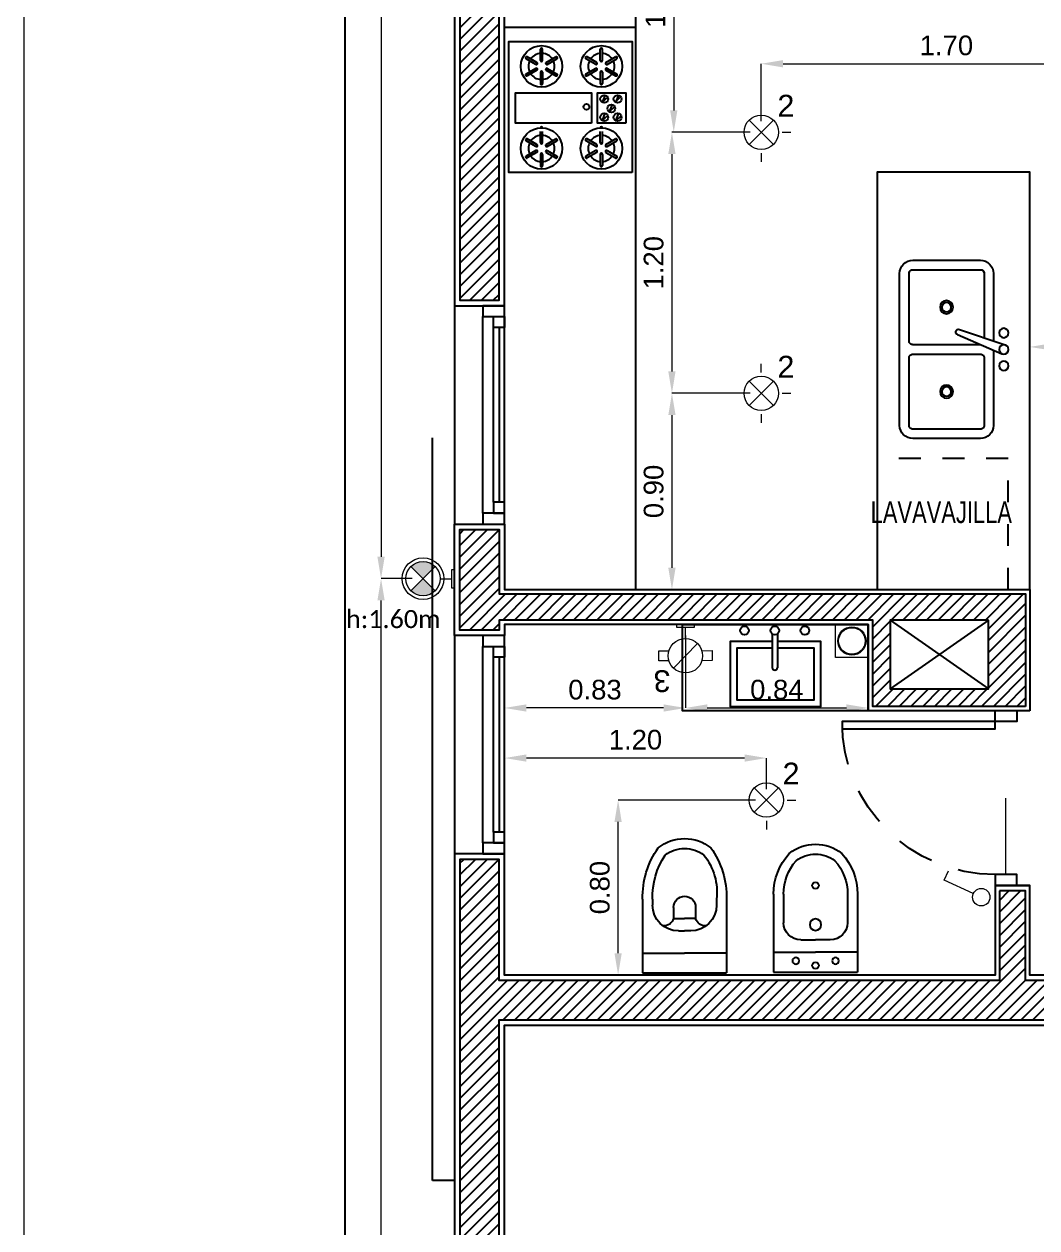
# Model space of a CAD drawing. Header units: millimetres. Extents: x 430 to 1353, y -204 to 152.
# Drawn here: x 430.02 to 434.66, y -58.52 to -53 of the extents above; entities that cross this region are included whole.
import ezdxf

# ---------------------------------------------------------------- set-up
doc = ezdxf.new("R2010")
doc.units = ezdxf.units.MM
doc.linetypes.add('DASHED', pattern=[0.3, 0.17, -0.13])
doc.linetypes.add('HIDDENX3', pattern=[0.15, 0.1, -0.05])
doc.layers.get('0').update_dxf_attribs({"color": 250})
doc.layers.get('Defpoints').update_dxf_attribs({"color": 252})
for name, color, linetype in [('AN - Texto 1-25', 252, 'Continuous'), ('AR - Carpinteria', 252, 'Continuous'), ('AR - Equipamiento Fijo', 252, 'Continuous'), ('AR - Ht', 252, 'Continuous'), ('AR - Proyeccion', 252, 'DASHED'), ('AR - Vista 05', 252, 'Continuous'), ('AR - Vista 1', 252, 'Continuous'), ('AR - Vista 4', 252, 'Continuous'), ('AR_Vista 1', 252, 'Continuous'), ('ER-AA', 252, 'HIDDENX3')]:
    doc.layers.add(name, color=color, linetype=linetype)
for name, color, linetype, lineweight in [('ND-Apliques', 1, 'Continuous', 15), ('ND-Cotas', 252, 'Continuous', 9), ('ND-GLOBAL_Notas', 252, 'Continuous', 9), ('ND-Llaves', 92, 'Continuous', 9)]:
    doc.layers.add(name, color=color, linetype=linetype, lineweight=lineweight)
doc.styles.add('50-TXT', font='GOTHIC.TTF', dxfattribs={"width": 0.75, "height": 0.1})
doc.styles.add('Cota General 1 50', font='arial.ttf')
doc.styles.add('IMPLANTACION', font='arial.ttf', dxfattribs={"height": 0.3})
doc.styles.get("Standard").update_dxf_attribs({"font": 'arial.ttf'})
doc.dimstyles.new('Copia de Cota General 1 50 ND', dxfattribs={"dimtxt": 0.09, "dimasz": 0.1, "dimexe": 0, "dimexo": 0.05, "dimgap": 0.0375, "dimtad": 1, "dimzin": 0, "dimdsep": 46, "dimtxsty": 'Cota General 1 50', "dimcen": 0.225, "dimdle": 0.1, "dimclrd": 256, "dimclre": 256, "dimclrt": 1, "dimadec": 0, "dimazin": 0, "dimtfac": 1, "dimtix": 1, "dimtmove": 2, "dimatfit": 3, "dimfxl": 1, "dimtolj": 1, "dimtzin": 0, "dimlwd": -1, "dimlwe": -1, "dimarcsym": 0})

# ---------------------------------------------------------------- blocks, each defined once
blk = doc.blocks.new('A$C128db5b9')
for p, q in [((0.0296, 0.1726), (0.1726, 0.0296)), ((0.0296, 0.0296), (0.1726, 0.1726))]:
    blk.add_line(p, q)
blk.add_circle((0.1011, 0.1011), 0.1011)
blk = doc.blocks.new('Aplique_int_Caja 7x7')
for p, q in [((470.3502, 170.9389), (470.3502, 170.9787)), ((470.2549, 170.8437), (470.2152, 170.8437)), ((470.4454, 170.8436), (470.4852, 170.8436)), ((470.3501, 170.7484), (470.3501, 170.7086))]:
    blk.add_line(p, q)
at = {"xscale": 0.7777233477786837, "yscale": 0.7777233477786837, "zscale": 0.7777233477786837}
blk.add_blockref('A$C128db5b9', (470.2716, 170.765), dxfattribs=at)
blk = doc.blocks.new('Aplique_para _caja_emutida')
blk.add_blockref('Aplique_int_Caja 7x7', (28.7761, -2.2791))
at = {"insert": (499.2005, 168.7361), "char_height": 0.1, "attachment_point": 1, "style": 'IMPLANTACION'}
blk.add_mtext_dynamic_manual_height_columns('2', width=0.275475, gutter_width=1.5, heights=[0], dxfattribs=at)
blk = doc.blocks.new('Aplique_pared_baño')
for p, q in [((-0.0551, 0.0876), (0.0561, 0.1988)), ((-0.0002, 0.0645), (-0.0002, 0.0125)), ((-0.0412, 0), (0.0414, 0))]:
    blk.add_line(p, q)
for points in [[(-0.0747, 0.1203), (-0.1214, 0.1203), (-0.1214, 0.166), (-0.0747, 0.166)], [(0.0757, 0.166), (0.1224, 0.166), (0.1224, 0.1203), (0.0757, 0.1203)]]:
    blk.add_lwpolyline(points)
blk.add_lwpolyline([(-0.0412, 0), (0.0412, 0), (0.0412, 0.0125), (-0.0412, 0.0125)], close=True)
blk.add_circle((0.0005, 0.1432), 0.0786)
at = {"insert": (0.0696, 0.3085), "char_height": 0.1, "attachment_point": 1, "style": 'IMPLANTACION'}
blk.add_mtext_dynamic_manual_height_columns('3', width=0.089627, gutter_width=1.5, heights=[0], dxfattribs=at)
blk = doc.blocks.new('Aplieque_Cielo-tierra')
h = blk.add_hatch(color=256)
h.dxf.hatch_style = 1
h.paths.add_polyline_path([(0.0004, 0.1432), (-0.0552, 0.1988, 0.293406), (-0.0733, 0.1157, 0.107717), (-0.0552, 0.0876)])
h.paths.add_polyline_path([(0.0741, 0.1706, 0.107717), (0.056, 0.1988), (0.0004, 0.1432), (0.056, 0.0876, 0.293406)])
for p, q in [((-0.0552, 0.1988), (0.056, 0.0876)), ((-0.0552, 0.0876), (0.056, 0.1988)), ((-0.0003, 0.0645), (-0.0003, 0.0125)), ((-0.0413, 0), (0.0413, 0))]:
    blk.add_line(p, q)
blk.add_lwpolyline([(-0.0413, 0), (0.041, 0), (0.041, 0.0125), (-0.0413, 0.0125)], close=True)
for radius in [0.0953, 0.0786]:
    blk.add_circle((0.0004, 0.1432), radius)
blk = doc.blocks.new('Llave_1_punto')
blk.add_lwpolyline([(0.0166, 0.1064), (0.0773, 0.2395), (0.1208, 0.2197)])
blk.add_circle((0, 0.07), 0.04)
blk = doc.blocks.new('Extracttor_de_aire')
for p, q in [((0, 0), (0, 0.15)), ((0, 0.15), (0.15, 0.15)), ((0.15, 0), (0.15, 0.15)), ((0.15, 0), (0, 0))]:
    blk.add_line(p, q)
for radius in [0.0649, 0.0607]:
    blk.add_circle((0.075, 0.075), radius)
blk = doc.blocks.new('Estufa-p02')
for p, q in [((-0.4498, 0.1991), (-0.4944, 0.2249)), ((-0.4448, 0.2078), (-0.4894, 0.2335)), ((-0.4289, 0.217), (-0.4289, 0.2684)), ((-0.4189, 0.217), (-0.4189, 0.2684)), ((-0.403, 0.2078), (-0.3584, 0.2335)), ((-0.398, 0.1991), (-0.3534, 0.2249)), ((-0.176, 0.1991), (-0.2205, 0.2249)), ((-0.171, 0.2078), (-0.2155, 0.2335)), ((-0.1551, 0.217), (-0.1551, 0.2684)), ((-0.1451, 0.217), (-0.1451, 0.2684)), ((-0.1291, 0.2078), (-0.0846, 0.2335)), ((-0.1241, 0.1991), (-0.0796, 0.2249)), ((-0.4498, 0.1808), (-0.4944, 0.155)), ((-0.4448, 0.1721), (-0.4894, 0.1464)), ((-0.403, 0.1721), (-0.3584, 0.1464)), ((-0.398, 0.1808), (-0.3534, 0.155)), ((-0.176, 0.1808), (-0.2205, 0.155)), ((-0.171, 0.1721), (-0.2155, 0.1464)), ((-0.1291, 0.1721), (-0.0846, 0.1464)), ((-0.1241, 0.1808), (-0.0796, 0.155)), ((-0.4289, 0.1629), (-0.4289, 0.1115)), ((-0.4189, 0.1629), (-0.4189, 0.1115)), ((-0.1551, 0.1629), (-0.1551, 0.1115)), ((-0.1451, 0.1629), (-0.1451, 0.1115)), ((-0.489, 0.0643), (-0.5145, 0.0408)), ((-0.502, 0.0292), (-0.489, 0.0622)), ((-0.4275, 0.062), (-0.4529, 0.0385)), ((-0.4405, 0.0289), (-0.4275, 0.062)), ((-0.4598, 0.0216), (-0.4852, -0.0019)), ((-0.4728, -0.0114), (-0.4598, 0.0216)), ((-0.4891, -0.0253), (-0.5146, -0.0487)), ((-0.5021, -0.0542), (-0.4891, -0.0211)), ((-0.4276, -0.0214), (-0.4531, -0.0448)), ((-0.4406, -0.0544), (-0.4276, -0.0214)), ((-0.4289, -0.159), (-0.4289, -0.1076)), ((-0.4189, -0.159), (-0.4189, -0.1076)), ((-0.1551, -0.159), (-0.1551, -0.1076)), ((-0.1451, -0.159), (-0.1451, -0.1076)), ((-0.4498, -0.1768), (-0.4944, -0.1511)), ((-0.4448, -0.1682), (-0.4894, -0.1425)), ((-0.403, -0.1682), (-0.3584, -0.1425)), ((-0.398, -0.1768), (-0.3534, -0.1511)), ((-0.176, -0.1768), (-0.2205, -0.1511)), ((-0.171, -0.1682), (-0.2155, -0.1425)), ((-0.1291, -0.1682), (-0.0846, -0.1425)), ((-0.1241, -0.1768), (-0.0796, -0.1511)), ((-0.4498, -0.1952), (-0.4944, -0.2209)), ((-0.4448, -0.2039), (-0.4894, -0.2296)), ((-0.4289, -0.2131), (-0.4289, -0.2645)), ((-0.4189, -0.2131), (-0.4189, -0.2645)), ((-0.403, -0.2039), (-0.3584, -0.2296)), ((-0.398, -0.1952), (-0.3534, -0.2209)), ((-0.176, -0.1952), (-0.2205, -0.2209)), ((-0.171, -0.2039), (-0.2155, -0.2296)), ((-0.1551, -0.2131), (-0.1551, -0.2645)), ((-0.1451, -0.2131), (-0.1451, -0.2645)), ((-0.1291, -0.2039), (-0.0846, -0.2296)), ((-0.1241, -0.1952), (-0.0796, -0.2209))]:
    blk.add_line(p, q)
for points in [[(-0.565, 0.3), (0, 0.3), (0, -0.3), (-0.565, -0.3)], [(-0.5352, 0.0745), (-0.4058, 0.0745), (-0.4058, -0.0656), (-0.5352, -0.0656)], [(-0.3787, 0.0745), (-0.0315, 0.0745), (-0.0315, -0.0656), (-0.3787, -0.0656)]]:
    blk.add_lwpolyline(points, close=True)
for centre, radius in [((-0.4239, 0.1899), 0.095), ((-0.1501, 0.1899), 0.095), ((-0.4982, 0.0468), 0.018), ((-0.4371, 0.0468), 0.018), ((-0.4697, 0.0066), 0.018), ((-0.3554, -0.0006), 0.0133), ((-0.4982, -0.0367), 0.018), ((-0.4371, -0.0367), 0.018), ((-0.4239, -0.186), 0.095), ((-0.1501, -0.186), 0.095)]:
    blk.add_circle(centre, radius)
for centre, radius, start, end in [((-0.4919, 0.2292), 0.005, 60, 240), ((-0.4239, 0.1899), 0.06, 93.8226, 146.1774), ((-0.4239, 0.2684), 0.005, 360, 180), ((-0.4239, 0.1899), 0.06, 33.8226, 86.1774), ((-0.3559, 0.2292), 0.005, 300, 120), ((-0.218, 0.2292), 0.005, 60, 240), ((-0.1501, 0.1899), 0.06, 93.8226, 146.1774), ((-0.1501, 0.2684), 0.005, 360, 180), ((-0.1501, 0.1899), 0.06, 33.8226, 86.1774), ((-0.0821, 0.2292), 0.005, 300, 120), ((-0.4239, 0.1899), 0.06, 153.8226, 206.1774), ((-0.4473, 0.2035), 0.005, 240, 60), ((-0.4473, 0.1764), 0.005, 300, 120), ((-0.4239, 0.217), 0.005, 180, 0), ((-0.4239, 0.1629), 0.005, 0, 180), ((-0.4005, 0.2035), 0.005, 120, 300), ((-0.4005, 0.1764), 0.005, 60, 240), ((-0.4239, 0.1899), 0.06, 333.8226, 26.1774), ((-0.1501, 0.1899), 0.06, 153.8226, 206.1774), ((-0.1735, 0.2035), 0.005, 240, 60), ((-0.1735, 0.1764), 0.005, 300, 120), ((-0.1501, 0.217), 0.005, 180, 0), ((-0.1501, 0.1629), 0.005, 0, 180), ((-0.1266, 0.2035), 0.005, 120, 300), ((-0.1266, 0.1764), 0.005, 60, 240), ((-0.1501, 0.1899), 0.06, 333.8226, 26.1774), ((-0.4919, 0.1507), 0.005, 120, 300), ((-0.4239, 0.1899), 0.06, 213.8226, 266.1774), ((-0.4239, 0.1899), 0.06, 273.8226, 326.1774), ((-0.3559, 0.1507), 0.005, 240, 60), ((-0.218, 0.1507), 0.005, 120, 300), ((-0.1501, 0.1899), 0.06, 213.8226, 266.1774), ((-0.1501, 0.1899), 0.06, 273.8226, 326.1774), ((-0.0821, 0.1507), 0.005, 240, 60), ((-0.4239, 0.0965), 0.005, 180, 360), ((-0.1501, 0.0965), 0.005, 180, 360), ((-0.4239, -0.1076), 0.005, 360, 180), ((-0.1501, -0.1076), 0.005, 360, 180), ((-0.4919, -0.1468), 0.005, 60, 240), ((-0.4239, -0.186), 0.06, 153.8226, 206.1774), ((-0.4239, -0.186), 0.06, 93.8226, 146.1774), ((-0.4239, -0.159), 0.005, 180, 0), ((-0.4239, -0.186), 0.06, 33.8226, 86.1774), ((-0.4239, -0.186), 0.06, 333.8226, 26.1774), ((-0.3559, -0.1468), 0.005, 300, 120), ((-0.218, -0.1468), 0.005, 60, 240), ((-0.1501, -0.186), 0.06, 153.8226, 206.1774), ((-0.1501, -0.186), 0.06, 93.8226, 146.1774), ((-0.1501, -0.159), 0.005, 180, 0), ((-0.1501, -0.186), 0.06, 33.8226, 86.1774), ((-0.1501, -0.186), 0.06, 333.8226, 26.1774), ((-0.0821, -0.1468), 0.005, 300, 120), ((-0.4239, -0.186), 0.06, 213.8226, 266.1774), ((-0.4473, -0.1725), 0.005, 240, 60), ((-0.4473, -0.1996), 0.005, 300, 120), ((-0.4239, -0.2131), 0.005, 0, 180), ((-0.4239, -0.186), 0.06, 273.8226, 326.1774), ((-0.4005, -0.1725), 0.005, 120, 300), ((-0.4005, -0.1996), 0.005, 60, 240), ((-0.1501, -0.186), 0.06, 213.8226, 266.1774), ((-0.1735, -0.1725), 0.005, 240, 60), ((-0.1735, -0.1996), 0.005, 300, 120), ((-0.1501, -0.2131), 0.005, 0, 180), ((-0.1501, -0.186), 0.06, 273.8226, 326.1774), ((-0.1266, -0.1725), 0.005, 120, 300), ((-0.1266, -0.1996), 0.005, 60, 240), ((-0.4919, -0.2253), 0.005, 120, 300), ((-0.4239, -0.2645), 0.005, 180, 360), ((-0.3559, -0.2253), 0.005, 240, 60), ((-0.218, -0.2253), 0.005, 120, 300), ((-0.1501, -0.2645), 0.005, 180, 360), ((-0.0821, -0.2253), 0.005, 240, 60)]:
    blk.add_arc(centre, radius, start, end)
blk = doc.blocks.new('*U492')
blk.add_lwpolyline([(0.05, 0.1), (0.05, 0.8), (0.0833, 0.8), (0.0833, 0.1)], close=True)
for points in [[(0, 0), (0.05, 0), (0.05, 0.1), (0, 0.1)], [(0.8, 0), (0.75, 0), (0.75, 0.1), (0.8, 0.1)]]:
    blk.add_lwpolyline(points)
at = {"color": 8, "linetype": 'DASHED'}
blk.add_arc((0.05, 0.1), 0.7, 360, 90, dxfattribs=at)
blk = doc.blocks.new('INOD3-VS')
for p, q in [((-0.19, 0), (0.19, 0)), ((-0.19, -0.3341), (-0.19, 0)), ((0.19, -0.3341), (0.19, 0)), ((-0.19, -0.09), (0, -0.09)), ((0.19, -0.09), (0, -0.09)), ((-0.0277, -0.19), (0, -0.19)), ((0.0277, -0.19), (0, -0.19)), ((-0.05, -0.2972), (-0.05, -0.2472)), ((-0.05, -0.2472), (0, -0.2472)), ((0.05, -0.2472), (0, -0.2472)), ((0.05, -0.2972), (0.05, -0.2472)), ((-0.145, -0.3341), (-0.145, -0.3073)), ((0.145, -0.3341), (0.145, -0.3073))]:
    blk.add_line(p, q)
for centre, radius, start, end in [((-0.0277, -0.3073), 0.1173, 90, 180), ((-0.0948, -0.2591), 0.0464, 14.8851, 92.9268), ((0.0277, -0.3073), 0.1173, 0, 90), ((0.0948, -0.2591), 0.0464, 87.0732, 165.1149), ((0, -0.2972), 0.05, 180, 270), ((0, -0.2972), 0.05, 270, 0), ((0.1948, -0.3441), 0.3849, 178.5208, 215.4085), ((0.1977, -0.3446), 0.3429, 178.2465, 213.5506), ((-0.1274, -0.3646), 0.2741, 321.8101, 6.3928), ((-0.1924, -0.3448), 0.3826, 324.4734, 1.5973), ((0, -0.4189), 0.145, 232.619, 270), ((0, -0.4189), 0.145, 270, 307.381), ((0, -0.4189), 0.19, 231.2469, 270), ((0, -0.4189), 0.19, 270, 308.7531)]:
    blk.add_arc(centre, radius, start, end)
blk = doc.blocks.new('BIDE2-VS')
for p, q in [((-0.19, 0), (0.19, 0)), ((-0.19, -0.3541), (-0.19, 0)), ((0.19, -0.3541), (0.19, 0)), ((-0.19, -0.09), (0, -0.09)), ((0.19, -0.09), (0, -0.09)), ((-0.0669, -0.146), (0, -0.146)), ((0.0669, -0.146), (0, -0.146)), ((-0.145, -0.3541), (-0.145, -0.2242)), ((0.145, -0.3541), (0.145, -0.2242)), ((-0.145, -0.3541), (-0.145, -0.3273))]:
    blk.add_line(p, q)
for centre, radius in [((-0.09, -0.0515), 0.015), ((0.09, -0.0515), 0.015), ((0, -0.215), 0.026)]:
    blk.add_circle(centre, radius)
for centre, radius, start, end in [((0, -0.0302), 0.015, 90, 270), ((0, -0.0302), 0.015, 270, 90), ((-0.0669, -0.2242), 0.0781, 90, 180), ((0.0669, -0.2242), 0.0781, 0, 90), ((0.0839, -0.3541), 0.2739, 180, 222.2256), ((0.0839, -0.3541), 0.2289, 180, 221.3159), ((0, -0.3927), 0.015, 90, 270), ((0, -0.3927), 0.015, 270, 90), ((-0.0839, -0.3541), 0.2289, 318.6841, 0), ((-0.0839, -0.3541), 0.2739, 317.7744, 0), ((0, -0.39), 0.19, 231.2469, 270), ((0, -0.39), 0.145, 232.619, 270), ((0, -0.39), 0.145, 270, 307.381), ((0, -0.39), 0.19, 270, 308.7531)]:
    blk.add_arc(centre, radius, start, end)
blk = doc.blocks.new('*U496')
at = {"color": 8}
blk.add_line((0.9, 0.025), (0.1, 0.025), dxfattribs=at)
at = {"layer": 'AR - Carpinteria'}
for p, q in [((0.05, 0.1), (0.95, 0.1)), ((0.05, 0), (0.95, 0)), ((0.1, 0.05), (0.9, 0.05))]:
    blk.add_line(p, q, dxfattribs=at)
for points in [[(0, 0), (0.05, 0), (0.05, 0.1), (0, 0.1)], [(0.95, 0), (1, 0), (1, 0.1), (0.95, 0.1)], [(0.05, 0), (0.1, 0), (0.1, 0.05), (0.05, 0.05)], [(0.95, 0), (0.9, 0), (0.9, 0.05), (0.95, 0.05)]]:
    blk.add_lwpolyline(points, close=True, dxfattribs=at)
blk = doc.blocks.new('Tarja-p07')
for p, q in [((0.405, 0.63), (-0.405, 0.63)), ((-0.475, 0.56), (-0.475, 0.2)), ((0.475, 0.2), (0.475, 0.56)), ((-0.0789, 0.3223), (0.023, 0.0849)), ((-0.1063, 0.3118), (-0.0237, 0.067)), ((-0.405, 0.13), (-0.0449, 0.13)), ((0.0036, 0.13), (0.405, 0.13))]:
    blk.add_line(p, q)
for points in [[(-0.0252, 0.1972, 0.035735), (-0.025, 0.2), (-0.025, 0.56, 0.414214), (-0.045, 0.58), (-0.405, 0.58, 0.414214), (-0.425, 0.56)], [(-0.425, 0.56), (-0.425, 0.2, 0.414214), (-0.405, 0.18), (-0.0618, 0.18, 0.414214)]]:
    blk.add_lwpolyline(points, format="xyb")
blk.add_lwpolyline([(0.025, 0.56), (0.025, 0.2, 0.414214), (0.045, 0.18), (0.405, 0.18, 0.414214), (0.425, 0.2), (0.425, 0.56, 0.414214), (0.405, 0.58), (0.045, 0.58, 0.414214)], format="xyb", close=True)
for centre, radius in [((-0.225, 0.38), 0.035), ((-0.225, 0.38), 0.025), ((0.225, 0.38), 0.035), ((0.225, 0.38), 0.025), ((-0.0875, 0.075), 0.025), ((0, 0.075), 0.025), ((0.0875, 0.075), 0.025)]:
    blk.add_circle(centre, radius)
for centre, radius, start, end in [((-0.405, 0.56), 0.07, 90, 180), ((0.405, 0.56), 0.07, 360, 90), ((-0.0924, 0.3165), 0.0147, 23.22102, 198.6421), ((-0.405, 0.2), 0.07, 180, 270), ((-0.405, 0.2), 0.02, 180, 270), ((-0.405, 0.2), 0.02, 180, 270), ((0.405, 0.2), 0.07, 270, 360)]:
    blk.add_arc(centre, radius, start, end)
blk = doc.blocks.new('PLANTA BAJA')
at = {"layer": 'AR - Ht', "true_color": 0x383838, "transparency": 33554610}
h = blk.add_hatch(dxfattribs=at)
h.set_pattern_fill('ANSI31', color=250, scale=0.012)
h.set_pattern_definition([(45, (-605.2518, -51.777135), (-0.0269407684, 0.0269407684), [])])
h.paths.add_polyline_path([(23.605, 24.735), (23.425, 24.735), (23.425, 24.69), (22.52, 24.69), (22.52, 24.6304), (22.7591, 24.6304), (22.7591, 24.5804), (22.52, 24.5804), (22.52, 24.52), (23.425, 24.52), (23.425, 24.45), (23.605, 24.45)])
h.paths.add_polyline_path([(18.205, 30.805), (18.025, 30.805), (18.025, 30.625), (18.205, 30.625)])
h.paths.add_polyline_path([(0.205, 16.225), (1.215, 16.225), (1.215, 16.405), (0.025, 16.405), (0.025, 10.52), (0.205, 10.52), (0.205, 11.8904), (0.205, 13.0025), (1.1975, 13.0025), (1.1975, 13.0679), (0.5175, 13.0679), (0.5175, 13.1179), (1.1975, 13.1179), (1.1975, 13.1825), (0.205, 13.1825), (0.205, 14.9569), (0.82, 14.9569), (0.82, 15.0769), (0.205, 15.0769)])
h.paths.add_polyline_path([(4.45, 16.405), (2.165, 16.405), (2.165, 16.225), (3.625, 16.225), (3.625, 13.1825), (2.6375, 13.1825), (2.6375, 13.1179), (3.3175, 13.1179), (3.3175, 13.0679), (2.6375, 13.0679), (2.6375, 13.0025), (3.625, 13.0025), (3.625, 12.015), (3.805, 12.015), (3.805, 16.225), (4.45, 16.225)])
h.paths.add_polyline_path([(7.455, 16.405), (5.5, 16.405), (5.5, 16.225), (7.455, 16.225)])
h.paths.add_polyline_path([(7.34, 11.005), (3.805, 11.005), (3.805, 11.075), (3.625, 11.075), (3.625, 10.825), (4.155, 10.825), (4.155, 8.47), (3.625, 8.47), (3.625, 8.35), (4.275, 8.35), (4.275, 10.825), (7.22, 10.825), (7.22, 7.405), (7.225, 7.405), (7.225, 0.025), (7.405, 0.025), (7.405, 7.225), (7.475, 7.225), (7.475, 7.405), (7.34, 7.405)])
h.paths.add_polyline_path([(3.805, 7.405), (2.615, 7.405), (2.615, 7.8154), (2.495, 7.8154), (2.495, 7.405), (0.205, 7.405), (0.205, 7.96), (0.025, 7.96), (0.025, 0.025), (0.205, 0.025), (0.205, 7.225), (3.805, 7.225)])
h.paths.add_polyline_path([(11.69, 7.405), (9.89, 7.405), (9.725, 7.405), (9.725, 7.225), (11.69, 7.225)])
h.paths.add_polyline_path([(14.62, 11.005), (10.81, 11.005), (10.81, 10.825), (14.62, 10.825)])
h.paths.add_polyline_path([(18.225, 11.005), (15.875, 11.005), (15.875, 10.825), (18.055, 10.825), (18.055, 9.505), (17.475, 9.505), (17.475, 9.175), (17.215, 9.175), (17.215, 9.055), (18.055, 9.055), (18.055, 7.405), (17.47, 7.405), (17.47, 7.225), (18.035, 7.225), (18.195, 7.225), (18.22, 7.225), (18.22, 7.405), (18.175, 7.405), (18.175, 10.825), (18.225, 10.825)])
h.paths.add_polyline_path([(18.055, 9.425), (18.055, 9.175), (17.555, 9.175), (17.555, 9.425)], flags=16)
h.paths.add_polyline_path([(16.42, 7.405), (16.375, 7.405), (16.375, 9.95), (16.255, 9.95), (16.255, 7.405), (13.74, 7.405), (13.74, 7.225), (14.29, 7.225), (14.29, 5.415), (14.74, 5.415), (14.74, 7.225), (16.395, 7.225), (16.42, 7.2251)])
h.paths.add_polyline_path([(23.605, 16.405), (21.57, 16.405), (21.57, 16.225), (23.425, 16.225), (23.425, 11.685), (19.375, 11.685), (19.375, 12.365), (19.255, 12.365), (19.17, 12.365), (19.17, 12.245), (19.255, 12.245), (19.255, 11.005), (19.165, 11.005), (19.165, 10.825), (19.375, 10.825), (19.375, 11.565), (23.425, 11.565), (23.425, 7.405), (21.57, 7.405), (21.57, 7.225), (23.605, 7.225)])
h.paths.add_polyline_path([(18.22, 16.405), (17.91, 16.405), (17.91, 16.225), (18.055, 16.225), (18.055, 12.25), (18.22, 12.25), (18.22, 12.36), (18.175, 12.36), (18.175, 16.225), (18.22, 16.225)])
h.paths.add_polyline_path([(21.77, 23.57), (20.7625, 23.57), (20.7625, 23.535), (21.3625, 23.535), (21.3625, 23.435), (20.7625, 23.435), (20.7625, 23.4), (21.66, 23.4), (21.66, 23.165), (21.77, 23.165)])
h.paths.add_polyline_path([(18.9175, 23.535), (19.5125, 23.535), (19.5125, 23.57), (18.215, 23.57), (18.215, 23.615), (18.025, 23.615), (18.025, 19.825), (18.23, 19.825), (18.255, 19.825), (18.255, 20.005), (18.205, 20.005), (18.205, 23.4), (19.5125, 23.4), (19.5125, 23.435), (18.9175, 23.435)])
h.paths.add_polyline_path([(23.605, 30.805), (23.355, 30.805), (23.355, 30.625), (23.425, 30.625), (23.425, 26.15), (21.66, 26.15), (21.66, 24.52), (21.77, 24.52), (21.77, 26.04), (23.425, 26.04), (23.425, 25.785), (23.605, 25.785)])
h.paths.add_polyline_path([(3.825, 20.005), (2.3749, 20.005), (2.3749, 20.055), (2.265, 20.055), (2.265, 20.005), (0.205, 20.005), (0.205, 20.055), (0.025, 20.055), (0.025, 19.825), (3.825, 19.825)])
h.paths.add_polyline_path([(5.605, 23.61), (5.425, 23.61), (5.425, 20.005), (5.375, 20.005), (5.375, 19.825), (5.4, 19.825), (5.605, 19.825)])
h.paths.add_polyline_path([(5.605, 30.805), (5.425, 30.805), (5.425, 30.625), (5.605, 30.625)])
h.paths.add_polyline_path([(0.21, 21.41), (0.21, 21.66), (0.36, 21.66), (0.36, 21.41)], flags=16)
h.paths.add_polyline_path([(0.435, 21.66), (2.2649, 21.66), (2.2649, 20.905), (2.3749, 20.905), (2.3749, 21.66), (4.055, 21.66), (4.055, 20.96), (4.165, 20.96), (4.165, 21.635), (4.165, 22.685), (4.015, 22.685), (4.015, 21.77), (1.965, 21.77), (1.965, 22.685), (1.815, 22.685), (1.815, 21.77), (0.42, 21.77), (0.205, 21.77), (0.205, 30.625), (0.275, 30.625), (0.275, 30.805), (0.23, 30.805), (0.025, 30.805), (0.025, 21.085), (0.205, 21.085), (0.205, 21.335), (0.435, 21.335)])
h.paths.add_polyline_path([(1.995, 8.7404), (1.995, 9.055), (2.445, 9.055), (2.445, 8.7404)], flags=16)
h.paths.add_polyline_path([(2.615, 9.035), (2.615, 9.175), (0.205, 9.175), (0.205, 9.47), (0.025, 9.47), (0.025, 9.035), (0.025, 9.01), (0.205, 9.01), (0.205, 9.055), (1.915, 9.055), (1.915, 8.6604), (2.615, 8.6604)])
h.paths.add_polyline_path([(23.425, 21.935), (23.17, 21.935), (23.17, 22.09), (23.425, 22.09)], flags=16)
h.paths.add_polyline_path([(23.605, 23.4), (23.425, 23.4), (23.425, 23.335), (22.62, 23.335), (22.62, 23.2754), (22.8591, 23.2754), (22.8591, 23.2254), (22.62, 23.2254), (22.62, 23.165), (23.425, 23.165), (23.425, 22.165), (23.095, 22.165), (23.095, 21.935), (21.795, 21.935), (21.66, 21.935), (21.66, 21.865), (21.795, 21.865), (23.425, 21.865), (23.425, 20.005), (21.77, 20.005), (21.77, 21.115), (21.66, 21.115), (21.66, 20.005), (21.605, 20.005), (21.605, 19.825), (21.64, 19.825), (23.605, 19.825)])
at = {"layer": 'AN - Texto 1-25'}
blk.add_line((1.895, 9.055), (1.895, 9.055), dxfattribs=at)
at = {"layer": 'AR - Carpinteria'}
for p, q in [((0, 10.495), (0, 9.495)), ((0, 8.985), (0, 7.985))]:
    blk.add_line(p, q, dxfattribs=at)
at = {"layer": 'AR - Equipamiento Fijo'}
for p, q in [((0.83, 12.985), (0.83, 9.195)), ((2.635, 9.195), (2.635, 9.795)), ((1.4549, 8.9922), (1.4549, 8.8376)), ((1.4789, 8.9922), (1.4789, 8.8376))]:
    blk.add_line(p, q, dxfattribs=at)
for points in [[(2.635, 9.795), (2.635, 11.1059), (1.935, 11.1059), (1.935, 9.195)], [(1.4789, 8.9585), (1.6755, 8.9585), (1.6755, 8.6585), (1.2645, 8.6585), (1.2645, 8.9585), (1.4549, 8.9585)], [(1.4789, 8.9285), (1.6455, 8.9285), (1.6455, 8.6885), (1.2945, 8.6885), (1.2945, 8.9285), (1.4549, 8.9285)]]:
    blk.add_lwpolyline(points, dxfattribs=at)
blk.add_lwpolyline([(1.045, 9.035), (1.895, 9.035), (1.895, 8.6404), (1.045, 8.6404)], close=True, dxfattribs=at)
blk.add_arc((1.4669, 8.8387), 0.0121, 185.5464, 354.4536, dxfattribs=at)
at = {"layer": 'AR - Proyeccion', "ltscale": 20}
blk.add_lwpolyline([(0, 6.49), (-0.0998, 6.49), (-0.1002, 17.28), (5.425, 17.28), (5.425, 19.8)], dxfattribs=at)
at = {"layer": 'AR - Vista 05'}
blk.add_line((0.83, 11.769), (0.23, 11.769), dxfattribs=at)
for points in [[(1.2175, 13.1179), (1.2175, 13.2025), (0.23, 13.2025), (0.23, 14.9369), (0.84, 14.9369), (0.84, 15.0969), (0.23, 15.0969), (0.23, 16.2), (1.24, 16.2), (1.24, 16.43), (0, 16.43), (0, 10.495), (0.23, 10.495), (0.23, 11.8904)], [(2.475, 7.8404), (2.635, 7.8404), (2.475, 7.8404), (2.475, 7.43), (0.23, 7.43), (0.23, 7.985), (0, 7.985), (0, 0), (0.23, 0), (0.23, 7.2), (3.825, 7.2), (3.825, 7.43), (2.635, 7.43), (2.635, 7.8404)]]:
    blk.add_lwpolyline(points, dxfattribs=at)
blk.add_lwpolyline([(2.635, 8.6404), (1.895, 8.6404), (1.895, 9.035), (0.23, 9.035), (0.23, 8.985), (0, 8.985), (0, 9.035), (0, 9.495), (0.23, 9.495), (0.23, 9.195), (2.635, 9.195), (2.635, 9.035)], close=True, dxfattribs=at)
for centre in [(1.3283, 9.0081), (1.4669, 9.0081), (1.6049, 9.0081)]:
    blk.add_circle(centre, 0.02, dxfattribs=at)
at = {"layer": 'AR - Vista 1'}
for p, q in [((1.995, 9.055), (2.445, 8.7404)), ((2.445, 9.055), (1.995, 8.7404))]:
    blk.add_line(p, q, dxfattribs=at)
at = {"layer": 'AR - Vista 4'}
blk.add_lwpolyline([(1.1975, 13.1179), (1.1975, 13.1825), (0.205, 13.1825), (0.205, 14.9569), (0.82, 14.9569), (0.82, 15.0769), (0.205, 15.0769), (0.205, 16.225), (1.215, 16.225), (1.215, 16.405), (0.025, 16.405), (0.025, 10.52), (0.205, 10.52), (0.205, 11.8904)], dxfattribs=at)
for points in [[(2.615, 8.6604), (1.915, 8.6604), (1.915, 9.055), (0.205, 9.055), (0.205, 9.01), (0.025, 9.01), (0.025, 9.035), (0.025, 9.47), (0.205, 9.47), (0.205, 9.175), (2.615, 9.175), (2.615, 9.035)], [(2.445, 9.055), (1.995, 9.055), (1.995, 8.7404), (2.445, 8.7404)], [(2.495, 7.8154), (2.495, 7.405), (0.205, 7.405), (0.205, 7.96), (0.025, 7.96), (0.025, 0.025), (0.205, 0.025), (0.205, 7.225), (3.805, 7.225), (3.805, 7.405), (2.615, 7.405), (2.615, 7.8154)]]:
    blk.add_lwpolyline(points, close=True, dxfattribs=at)
at = {"layer": 'AR_Vista 1'}
blk.add_lwpolyline([(0, 0), (-0.5, 0), (-0.5, 16.43), (-0.5, 16.93), (0, 16.93)], dxfattribs=at)
at = {"layer": 'AR - Carpinteria', "rotation": 90}
for p in [(0.23, 9.495), (0.23, 7.985)]:
    blk.add_blockref('*U496', p, dxfattribs=at)
at = {"layer": 'AR - Carpinteria', "xscale": -1.000000000000024, "rotation": 90}
blk.add_blockref('*U492', (2.575, 8.6404), dxfattribs=at)
at = {"layer": 'AR - Equipamiento Fijo', "rotation": 179.9999999999999}
blk.add_blockref('Estufa-p02', (0.2491, 11.405), dxfattribs=at)
at = {"layer": 'AR - Equipamiento Fijo'}
for name, p, xscale, yscale, zscale, rotation in [('Tarja-p07', (2.5797, 10.295), -0.8590521644313922, 0.8590521644313922, 0.8590521644313678, 90), ('INOD3-VS', (1.0539, 7.44), -1.01, 1.01, 1.01, 180), ('BIDE2-VS', (1.6535, 7.4435), -1.01, 1.01, 1.01, 180)]:
    blk.add_blockref(name, p, dxfattribs=dict(at, xscale=xscale, yscale=yscale, zscale=zscale, rotation=rotation))
blk = doc.blocks.new('*D706')
at = {"layer": 'Defpoints', "color": 0, "transparency": 16777216}
for p in [(431.8492, -49.4581), (431.6575, -55.5426), (431.8497, -55.5426)]:
    blk.add_point(p, dxfattribs=at)
at = {"layer": 'ND-Cotas', "transparency": 16777216}
for p, q in [((431.7992, -49.4581), (431.6575, -49.4581)), ((431.6575, -49.5581), (431.6575, -55.4426)), ((431.7997, -55.5426), (431.6575, -55.5426))]:
    blk.add_line(p, q, dxfattribs=at)
for points in [[(431.6408, -49.5581), (431.6742, -49.5581), (431.6575, -49.4581)], [(431.6408, -55.4426), (431.6742, -55.4426), (431.6575, -55.5426)]]:
    blk.add_solid(points, dxfattribs=at)
at = {"layer": 'ND-Cotas', "color": 1, "transparency": 16777216, "insert": (431.574, -52.5003), "char_height": 0.09, "attachment_point": 5, "rotation": 90, "style": 'Cota General 1 50'}
blk.add_mtext('\\A1;6.08', dxfattribs=at)
blk = doc.blocks.new('*D708')
at = {"layer": 'Defpoints', "color": 0, "transparency": 16777216}
for p in [(431.6575, -55.5426), (431.8497, -55.5426), (431.8497, -63.6888)]:
    blk.add_point(p, dxfattribs=at)
at = {"layer": 'ND-Cotas', "transparency": 16777216}
for p, q in [((431.7997, -55.5426), (431.6575, -55.5426)), ((431.6575, -63.5888), (431.6575, -55.6426)), ((431.7997, -63.6888), (431.6575, -63.6888))]:
    blk.add_line(p, q, dxfattribs=at)
for points in [[(431.6408, -55.6426), (431.6742, -55.6426), (431.6575, -55.5426)], [(431.6408, -63.5888), (431.6742, -63.5888), (431.6575, -63.6888)]]:
    blk.add_solid(points, dxfattribs=at)
at = {"layer": 'ND-Cotas', "color": 1, "transparency": 16777216, "insert": (431.574, -59.6157), "char_height": 0.09, "attachment_point": 5, "rotation": 90, "style": 'Cota General 1 50'}
blk.add_mtext('\\A1;8.15', dxfattribs=at)
blk = doc.blocks.new('*D710')
at = {"layer": 'Defpoints', "color": 0, "transparency": 16777216}
for p in [(433.3978, -52.2976), (432.9973, -53.4986), (433.3978, -53.4986)]:
    blk.add_point(p, dxfattribs=at)
at = {"layer": 'ND-Cotas', "transparency": 16777216}
for p, q in [((433.3478, -52.2976), (432.9973, -52.2976)), ((432.9973, -52.3976), (432.9973, -53.3986)), ((433.3478, -53.4986), (432.9973, -53.4986))]:
    blk.add_line(p, q, dxfattribs=at)
for points in [[(432.9806, -52.3976), (433.014, -52.3976), (432.9973, -52.2976)], [(432.9806, -53.3986), (433.014, -53.3986), (432.9973, -53.4986)]]:
    blk.add_solid(points, dxfattribs=at)
at = {"layer": 'ND-Cotas', "color": 1, "transparency": 16777216, "insert": (432.9138, -52.8981), "char_height": 0.09, "attachment_point": 5, "rotation": 90, "style": 'Cota General 1 50'}
blk.add_mtext('\\A1;1.20', dxfattribs=at)
blk = doc.blocks.new('*D711')
at = {"layer": 'Defpoints', "color": 0, "transparency": 16777216}
for p in [(433.3978, -53.4986), (432.989, -54.6938), (433.3978, -54.6938)]:
    blk.add_point(p, dxfattribs=at)
at = {"layer": 'ND-Cotas', "transparency": 16777216}
for p, q in [((433.3478, -53.4986), (432.989, -53.4986)), ((432.989, -53.5986), (432.989, -54.5938)), ((433.3478, -54.6938), (432.989, -54.6938))]:
    blk.add_line(p, q, dxfattribs=at)
for points in [[(432.9723, -53.5986), (433.0056, -53.5986), (432.989, -53.4986)], [(432.9723, -54.5938), (433.0056, -54.5938), (432.989, -54.6938)]]:
    blk.add_solid(points, dxfattribs=at)
at = {"layer": 'ND-Cotas', "color": 1, "transparency": 16777216, "insert": (432.9055, -54.0962), "char_height": 0.09, "attachment_point": 5, "rotation": 90, "style": 'Cota General 1 50'}
blk.add_mtext('\\A1;1.20', dxfattribs=at)
blk = doc.blocks.new('*D712')
at = {"layer": 'Defpoints', "color": 0, "transparency": 16777216}
for p in [(433.3978, -54.6938), (432.989, -55.593), (433.4254, -55.593)]:
    blk.add_point(p, dxfattribs=at)
at = {"layer": 'ND-Cotas', "transparency": 16777216}
for p, q in [((433.3478, -54.6938), (432.989, -54.6938)), ((432.989, -54.7938), (432.989, -55.493)), ((433.3754, -55.593), (432.989, -55.593))]:
    blk.add_line(p, q, dxfattribs=at)
for points in [[(432.9723, -54.7938), (433.0056, -54.7938), (432.989, -54.6938)], [(432.9723, -55.493), (433.0056, -55.493), (432.989, -55.593)]]:
    blk.add_solid(points, dxfattribs=at)
at = {"layer": 'ND-Cotas', "color": 1, "transparency": 16777216, "insert": (432.9055, -55.1434), "char_height": 0.09, "attachment_point": 5, "rotation": 90, "style": 'Cota General 1 50'}
blk.add_mtext('\\A1;0.90', dxfattribs=at)
blk = doc.blocks.new('*D713')
at = {"layer": 'Defpoints', "color": 0, "transparency": 16777216}
for p in [(435.0932, -53.185), (433.3978, -53.4986), (435.0932, -53.4987)]:
    blk.add_point(p, dxfattribs=at)
at = {"layer": 'ND-Cotas', "transparency": 16777216}
for p, q in [((433.3978, -53.4486), (433.3978, -53.185)), ((433.4978, -53.185), (434.9932, -53.185)), ((435.0932, -53.4487), (435.0932, -53.185))]:
    blk.add_line(p, q, dxfattribs=at)
for points in [[(433.4978, -53.1683), (433.4978, -53.2016), (433.3978, -53.185)], [(434.9932, -53.1683), (434.9932, -53.2016), (435.0932, -53.185)]]:
    blk.add_solid(points, dxfattribs=at)
at = {"layer": 'ND-Cotas', "color": 1, "transparency": 16777216, "insert": (434.2455, -53.1015), "char_height": 0.09, "attachment_point": 5, "style": 'Cota General 1 50'}
blk.add_mtext('\\A1;1.70', dxfattribs=at)
blk = doc.blocks.new('*D714')
at = {"layer": 'Defpoints', "color": 0, "transparency": 16777216}
for p in [(434.6279, -54.4816), (435.0932, -54.684), (434.6279, -55.593)]:
    blk.add_point(p, dxfattribs=at)
at = {"layer": 'ND-Cotas', "transparency": 16777216}
for p, q in [((434.6279, -55.543), (434.6279, -54.4816)), ((434.9932, -54.4816), (434.7279, -54.4816)), ((435.0932, -54.634), (435.0932, -54.4816))]:
    blk.add_line(p, q, dxfattribs=at)
for points in [[(434.7279, -54.4649), (434.7279, -54.4982), (434.6279, -54.4816)], [(434.9932, -54.4649), (434.9932, -54.4982), (435.0932, -54.4816)]]:
    blk.add_solid(points, dxfattribs=at)
at = {"layer": 'ND-Cotas', "color": 1, "transparency": 16777216, "insert": (434.8605, -54.3981), "char_height": 0.09, "attachment_point": 5, "style": 'Cota General 1 50'}
blk.add_mtext('\\A1;0.47', dxfattribs=at)
blk = doc.blocks.new('*D718')
at = {"layer": 'Defpoints', "color": 0, "transparency": 16777216}
for p in [(432.2229, -55.753), (433.0505, -55.7528), (432.2229, -56.1349)]:
    blk.add_point(p, dxfattribs=at)
at = {"layer": 'ND-Cotas', "transparency": 16777216}
for p, q in [((432.2229, -55.803), (432.2229, -56.1349)), ((433.0505, -55.8028), (433.0505, -56.1349)), ((432.9505, -56.1349), (432.3229, -56.1349))]:
    blk.add_line(p, q, dxfattribs=at)
for points in [[(432.3229, -56.1183), (432.3229, -56.1516), (432.2229, -56.1349)], [(432.9505, -56.1183), (432.9505, -56.1516), (433.0505, -56.1349)]]:
    blk.add_solid(points, dxfattribs=at)
at = {"layer": 'ND-Cotas', "color": 1, "transparency": 16777216, "insert": (432.6367, -56.0515), "char_height": 0.09, "attachment_point": 5, "style": 'Cota General 1 50'}
blk.add_mtext('\\A1;0.83', dxfattribs=at)
blk = doc.blocks.new('*D719')
at = {"layer": 'Defpoints', "color": 0, "transparency": 16777216}
for p in [(433.0505, -55.7528), (433.8879, -55.7531), (433.8879, -56.1349)]:
    blk.add_point(p, dxfattribs=at)
at = {"layer": 'ND-Cotas', "transparency": 16777216}
for p, q in [((433.0505, -55.8028), (433.0505, -56.1349)), ((433.8879, -55.8031), (433.8879, -56.1349)), ((433.1505, -56.1349), (433.7879, -56.1349))]:
    blk.add_line(p, q, dxfattribs=at)
for points in [[(433.1505, -56.1183), (433.1505, -56.1516), (433.0505, -56.1349)], [(433.7879, -56.1183), (433.7879, -56.1516), (433.8879, -56.1349)]]:
    blk.add_solid(points, dxfattribs=at)
at = {"layer": 'ND-Cotas', "color": 1, "transparency": 16777216, "insert": (433.4692, -56.0515), "char_height": 0.09, "attachment_point": 5, "style": 'Cota General 1 50'}
blk.add_mtext('\\A1;0.84', dxfattribs=at)
blk = doc.blocks.new('*D720')
at = {"layer": 'Defpoints', "color": 0, "transparency": 16777216}
for p in [(432.7426, -56.5568), (433.4213, -56.5568), (433.3454, -57.358)]:
    blk.add_point(p, dxfattribs=at)
at = {"layer": 'ND-Cotas', "transparency": 16777216}
for p, q in [((433.3713, -56.5568), (432.7426, -56.5568)), ((432.7426, -57.258), (432.7426, -56.6568)), ((433.2954, -57.358), (432.7426, -57.358))]:
    blk.add_line(p, q, dxfattribs=at)
for points in [[(432.7259, -56.6568), (432.7592, -56.6568), (432.7426, -56.5568)], [(432.7259, -57.258), (432.7592, -57.258), (432.7426, -57.358)]]:
    blk.add_solid(points, dxfattribs=at)
at = {"layer": 'ND-Cotas', "color": 1, "transparency": 16777216, "insert": (432.6591, -56.9574), "char_height": 0.09, "attachment_point": 5, "rotation": 90, "style": 'Cota General 1 50'}
blk.add_mtext('\\A1;0.80', dxfattribs=at)
blk = doc.blocks.new('*D721')
at = {"layer": 'Defpoints', "color": 0, "transparency": 16777216}
for p in [(432.2229, -56.3642), (433.4213, -56.5568), (432.2229, -56.803)]:
    blk.add_point(p, dxfattribs=at)
at = {"layer": 'ND-Cotas', "transparency": 16777216}
for p, q in [((432.2229, -56.753), (432.2229, -56.3642)), ((433.3213, -56.3642), (432.3229, -56.3642)), ((433.4213, -56.5068), (433.4213, -56.3642))]:
    blk.add_line(p, q, dxfattribs=at)
for points in [[(432.3229, -56.3475), (432.3229, -56.3808), (432.2229, -56.3642)], [(433.3213, -56.3475), (433.3213, -56.3808), (433.4213, -56.3642)]]:
    blk.add_solid(points, dxfattribs=at)
at = {"layer": 'ND-Cotas', "color": 1, "transparency": 16777216, "insert": (432.8221, -56.2807), "char_height": 0.09, "attachment_point": 5, "style": 'Cota General 1 50'}
blk.add_mtext('\\A1;1.20', dxfattribs=at)

msp = doc.modelspace()

# ---------------------------------------------------------------- linework, layer by layer
at = {"layer": 'ER-AA'}
msp.add_lwpolyline([(433.9279, -55.593), (434.5279, -55.593), (434.5279, -54.993), (433.9279, -54.993), (433.9279, -55.593)], dxfattribs=at)
at = {"layer": 'ND-Cotas'}
for p, q in [((431.9929, -55.293), (431.9929, -55.803)), ((434.5179, -56.8976), (434.5179, -56.5476))]:
    msp.add_line(p, q, dxfattribs=at)
at = {"layer": 'ND-GLOBAL_Notas'}
msp.add_lwpolyline([(430.0234, -25.4423), (457.6878, -25.4423), (457.6878, -66.7575), (430.0234, -66.7575)], close=True, dxfattribs=at)

# ---------------------------------------------------------------- block references
at = {"layer": 'AR - Vista 05'}
msp.add_blockref('PLANTA BAJA', (431.9929, -64.788), dxfattribs=at)
at = {"layer": 'ND-Apliques'}
for name, p in [('Aplique_para _caja_emutida', (-65.7286, -222.0632)), ('Aplique_para _caja_emutida', (-65.7286, -223.2584)), ('Extracttor_de_aire', (433.7379, -55.9031)), ('Aplique_para _caja_emutida', (-65.705, -225.1214))]:
    msp.add_blockref(name, p, dxfattribs=at)
for name, p, rotation in [('Aplieque_Cielo-tierra', (431.9929, -55.543), 90.00000000000001), ('Aplique_pared_baño', (433.0505, -55.7528), 180.3624361425372)]:
    msp.add_blockref(name, p, dxfattribs=dict(at, rotation=rotation))
at = {"layer": 'ND-Llaves', "rotation": 90}
msp.add_blockref('Llave_1_punto', (434.4749, -57.0013), dxfattribs=at)

# ---------------------------------------------------------------- texts
at = {"layer": 'ER-AA', "style": '50-TXT', "width": 0.75}
msp.add_text('LAVAVAJILLA', height=0.1, dxfattribs=at).set_placement((433.8987, -55.2883, 0))
at = {"layer": 'ND-Cotas', "insert": (431.497, -55.6866), "char_height": 0.09, "attachment_point": 1, "rotation": 0.0046}
msp.add_mtext_dynamic_manual_height_columns('{\\fCalibri|b0|i0|c0|p34;\\H0.91667x;h:1.60m}', width=0.67411, gutter_width=10.291, heights=[0.1264], dxfattribs=at)

# ---------------------------------------------------------------- dimensions: what is measured, and where the dimension line sits
at = {"layer": 'ND-Cotas'}
for base, p1, p2, picture, middle in [((431.6575, -55.5426), (431.8492, -49.4581), (431.8497, -55.5426), '*D706', (431.574, -52.5003)), ((432.9973, -53.4986), (433.3978, -52.2976), (433.3978, -53.4986), '*D710', (432.9138, -52.8981)), ((432.989, -54.6938), (433.3978, -53.4986), (433.3978, -54.6938), '*D711', (432.9055, -54.0962)), ((432.989, -55.593), (433.3978, -54.6938), (433.4254, -55.593), '*D712', (432.9055, -55.1434)), ((431.6575, -55.5426), (431.8497, -63.6888), (431.8497, -55.5426), '*D708', (431.574, -59.6157)), ((432.7426, -56.5568), (433.3454, -57.358), (433.4213, -56.5568), '*D720', (432.6591, -56.9574))]:
    dim = msp.add_linear_dim(base=base, p1=p1, p2=p2, angle=90, dimstyle='Copia de Cota General 1 50 ND', dxfattribs=at)
    dim.commit()
    dim.dimension.update_dxf_attribs({"geometry": picture, "text_midpoint": middle})
for base, p1, p2, picture, middle in [((435.0932, -53.185), (433.3978, -53.4986), (435.0932, -53.4987), '*D713', (434.2455, -53.1015)), ((434.6279, -54.4816), (435.0932, -54.684), (434.6279, -55.593), '*D714', (434.8605, -54.3981)), ((432.2229, -56.1349), (433.0505, -55.7528), (432.2229, -55.753), '*D718', (432.6367, -56.0515)), ((433.8879, -56.1349), (433.0505, -55.7528), (433.8879, -55.7531), '*D719', (433.4692, -56.0515)), ((432.2229, -56.3642), (433.4213, -56.5568), (432.2229, -56.803), '*D721', (432.8221, -56.2807))]:
    dim = msp.add_linear_dim(base=base, p1=p1, p2=p2, dimstyle='Copia de Cota General 1 50 ND', dxfattribs=at)
    dim.commit()
    dim.dimension.update_dxf_attribs({"geometry": picture, "text_midpoint": middle})

doc.saveas('drawing.dxf')
